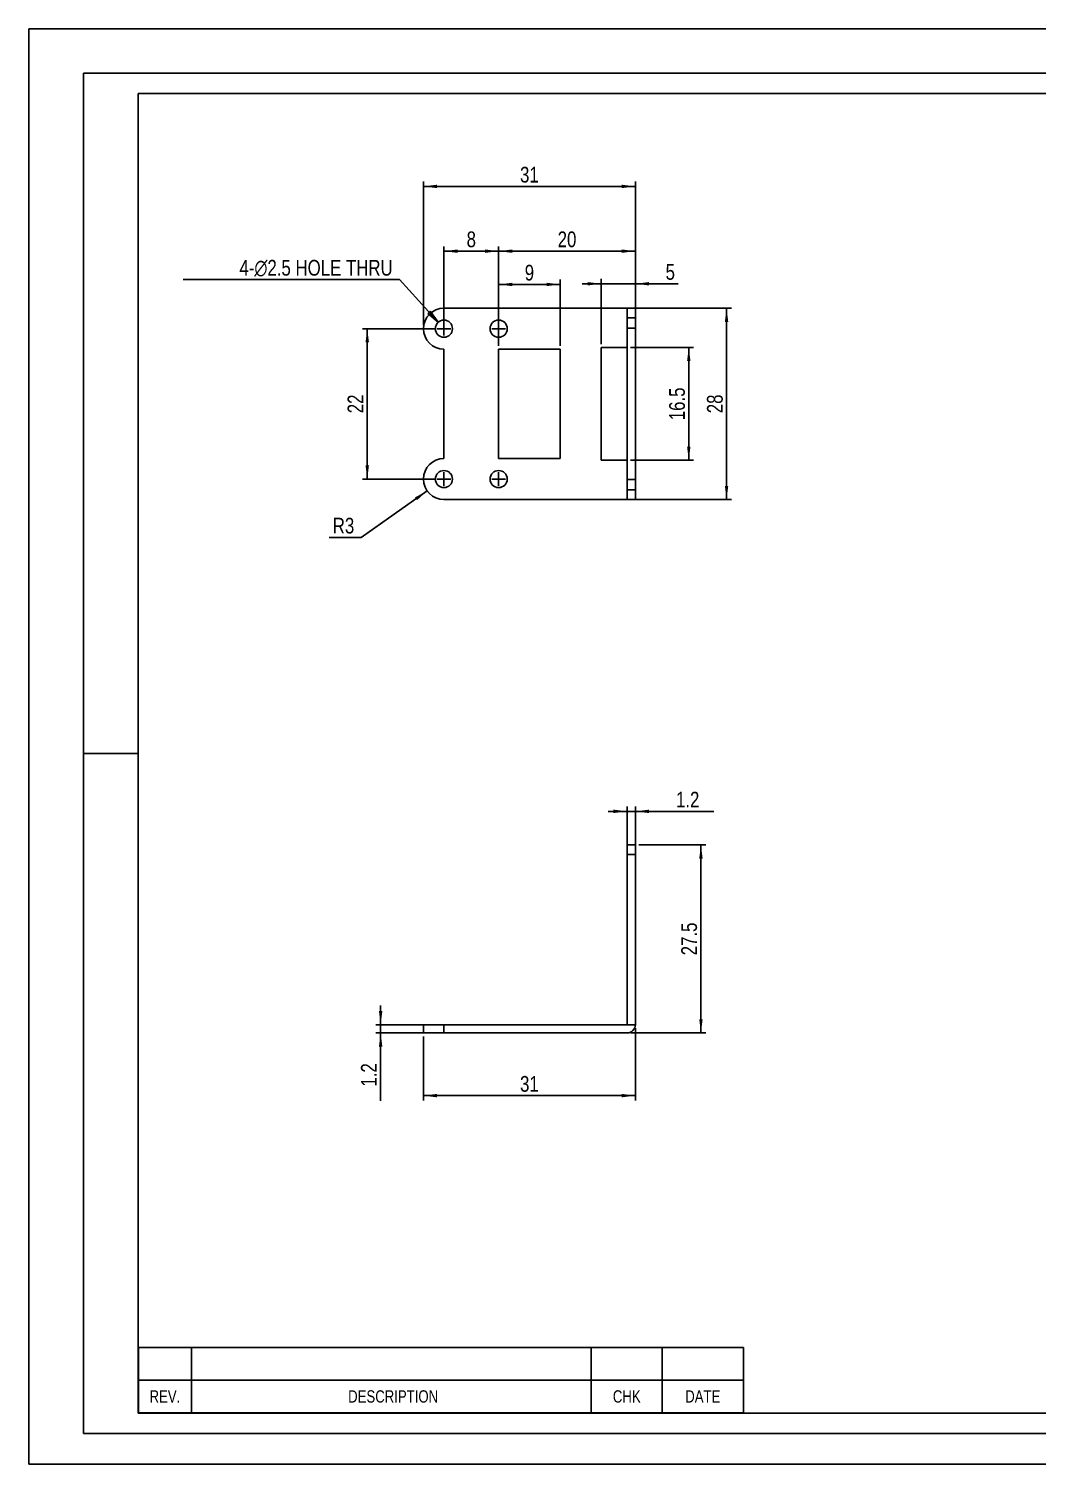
# Model space of a CAD drawing. Header units: millimetres. Extents: x 0 to 297, y 0 to 210.
# Drawn here: x 0 to 147.5, y 0 to 210 of the extents above; entities that cross this region are included whole.
import ezdxf

# ---------------------------------------------------------------- set-up
doc = ezdxf.new("R2010")
doc.units = ezdxf.units.MM
doc.header["$LTSCALE"] = 16.335
doc.linetypes.add('CENTER', pattern=[0.6, 0.375, -0.075, 0.075, -0.075])
doc.layers.get('0').update_dxf_attribs({"linetype": 'CONTINUOUS'})
doc.layers.add('02___PRT_ALL_AXES', color=7, linetype='CONTINUOUS')
doc.styles.get("Standard").update_dxf_attribs({"font": 'txt', "width": 0.8})
doc.dimstyles.new('DIMSTYLE_1', dxfattribs={"dimtxt": 2.3, "dimasz": 2, "dimexe": 0.7, "dimexo": 0.5, "dimgap": 0.575, "dimtad": 1, "dimdsep": 46, "dimtxsty": 'Standard', "dimblk": '_FILLED', "dimblk1": '_FILLED', "dimblk2": '_FILLED', "dimcen": 0.09, "dimazin": 2, "dimtp": 0.01, "dimtm": 0.01, "dimtfac": 1, "dimtofl": 0, "dimtmove": 0, "dimatfit": 3, "dimldrblk": '_FILLED', "dimfxl": 1, "dimtolj": 1, "dimarcsym": 0})
doc.dimstyles.new('DIMSTYLE_2', dxfattribs={"dimtxt": 2.3, "dimasz": 2, "dimexe": 0.7, "dimexo": 0.5, "dimtad": 1, "dimdsep": 46, "dimtxsty": 'Standard', "dimblk": '_FILLED', "dimblk1": '_FILLED', "dimblk2": '_FILLED', "dimcen": 0.09, "dimazin": 2, "dimtp": 0.01, "dimtm": 0.01, "dimtfac": 1, "dimtofl": 0, "dimtmove": 0, "dimatfit": 1, "dimldrblk": '_FILLED', "dimfxl": 1, "dimtolj": 1, "dimarcsym": 0})
doc.dimstyles.new('DIMSTYLE_3', dxfattribs={"dimtxt": 2.3, "dimasz": 2, "dimexe": 0.7, "dimexo": 0.5, "dimgap": 0.575, "dimtad": 1, "dimdsep": 46, "dimtxsty": 'Standard', "dimblk": '_FILLED', "dimblk1": '_FILLED', "dimblk2": '_FILLED', "dimcen": 0.09, "dimazin": 2, "dimtp": 0.01, "dimtm": 0.01, "dimtfac": 1, "dimtofl": 0, "dimtmove": 0, "dimatfit": 3, "dimldrblk": '_FILLED', "dimfxl": 1, "dimtolj": 1, "dimarcsym": 0})

# ---------------------------------------------------------------- blocks, each defined once
blk = doc.blocks.new('_FILLED')
at = {"color": 0, "linetype": 'ByBlock'}
blk.add_solid([(0, 0), (-1, 0.125), (-1, -0.125)], dxfattribs=at)
blk = doc.blocks.new('*D2')
at = {"color": 2, "linetype": 'Continuous', "transparency": 16777216}
for p, q in [((88.04, 169.12), (102.78, 169.12)), ((102.08, 169.12), (102.08, 155.12)), ((102.08, 141.12), (102.08, 155.12)), ((88.04, 141.12), (102.78, 141.12))]:
    blk.add_line(p, q, dxfattribs=at)
at = {"color": 2, "linetype": 'Continuous', "transparency": 16777216, "xscale": 2, "yscale": 2, "zscale": 2}
for p, rotation in [((102.08, 169.12), 90), ((102.08, 141.12), 270)]:
    blk.add_blockref('_FILLED', p, dxfattribs=dict(at, rotation=rotation))
at = {"color": 2, "linetype": 'Continuous', "transparency": 16777216, "insert": (99.21, 155.12), "char_height": 2.3, "width": 3.68, "attachment_point": 2, "rotation": 90, "line_spacing_factor": 0.9}
blk.add_mtext('28', dxfattribs=at)
blk = doc.blocks.new('_CLOSED')
at = {"color": 0, "linetype": 'ByBlock'}
for p, q in [((0, 0), (-1, 0.125)), ((-1, 0.125), (-1, -0.125)), ((-1, -0.125), (0, 0)), ((-1, 0), (0, 0))]:
    blk.add_line(p, q, dxfattribs=at)
blk = doc.blocks.new('*D3')
at = {"color": 2, "linetype": 'Continuous', "transparency": 16777216}
for p, q in [((54.24, 173.3), (22.57, 173.3)), ((22.57, 173.3), (54.24, 173.3)), ((59.9, 167.05), (54.24, 173.3))]:
    blk.add_line(p, q, dxfattribs=at)
at = {"color": 2, "linetype": 'Continuous', "transparency": 16777216, "xscale": 2, "yscale": 2, "zscale": 2, "rotation": 312.1595822084}
blk.add_blockref('_CLOSED', (59.9, 167.05), dxfattribs=at)
at = {"color": 2, "linetype": 'Continuous', "transparency": 16777216, "insert": (53.24, 176.18), "char_height": 2.3, "width": 30.6667, "attachment_point": 3, "line_spacing_factor": 0.9}
blk.add_mtext('4-\\fgdt;{\\fgdt;n}\\ftxt;2.5 HOLE THRU', dxfattribs=at)
blk = doc.blocks.new('*D4')
at = {"color": 2, "linetype": 'Continuous', "transparency": 16777216}
for p, q in [((60.74, 167.15), (60.74, 178.16)), ((60.74, 177.46), (64.74, 177.46)), ((68.74, 177.46), (64.74, 177.46)), ((68.74, 167.26), (68.74, 178.16))]:
    blk.add_line(p, q, dxfattribs=at)
at = {"color": 2, "linetype": 'Continuous', "transparency": 16777216, "xscale": 2, "yscale": 2, "zscale": 2, "rotation": 180}
blk.add_blockref('_FILLED', (60.74, 177.46), dxfattribs=at)
at = {"color": 2, "linetype": 'Continuous', "transparency": 16777216, "xscale": 2, "yscale": 2, "zscale": 2}
blk.add_blockref('_FILLED', (68.74, 177.46), dxfattribs=at)
at = {"color": 2, "linetype": 'Continuous', "transparency": 16777216, "insert": (64.74, 180.34), "char_height": 2.3, "width": 1.84, "attachment_point": 2, "line_spacing_factor": 0.9}
blk.add_mtext('8', dxfattribs=at)
blk = doc.blocks.new('*D5')
at = {"color": 2, "linetype": 'Continuous', "transparency": 16777216}
for p, q in [((59.38, 166.12), (48.82, 166.12)), ((49.52, 166.12), (49.52, 155.12)), ((49.52, 144.12), (49.52, 155.12)), ((59.49, 144.12), (48.82, 144.12))]:
    blk.add_line(p, q, dxfattribs=at)
at = {"color": 2, "linetype": 'Continuous', "transparency": 16777216, "xscale": 2, "yscale": 2, "zscale": 2}
for p, rotation in [((49.52, 166.12), 90), ((49.52, 144.12), 270)]:
    blk.add_blockref('_FILLED', p, dxfattribs=dict(at, rotation=rotation))
at = {"color": 2, "linetype": 'Continuous', "transparency": 16777216, "insert": (46.64, 155.12), "char_height": 2.3, "width": 3.68, "attachment_point": 2, "rotation": 90, "line_spacing_factor": 0.9}
blk.add_mtext('22', dxfattribs=at)
blk = doc.blocks.new('*D6')
at = {"color": 2, "linetype": 'Continuous', "transparency": 16777216}
for p, q in [((68.74, 167.38), (68.74, 178.16)), ((68.74, 177.46), (78.74, 177.46)), ((88.74, 177.46), (78.74, 177.46)), ((88.74, 169.62), (88.74, 178.16))]:
    blk.add_line(p, q, dxfattribs=at)
at = {"color": 2, "linetype": 'Continuous', "transparency": 16777216, "xscale": 2, "yscale": 2, "zscale": 2, "rotation": 180}
blk.add_blockref('_FILLED', (68.74, 177.46), dxfattribs=at)
at = {"color": 2, "linetype": 'Continuous', "transparency": 16777216, "xscale": 2, "yscale": 2, "zscale": 2}
blk.add_blockref('_FILLED', (88.74, 177.46), dxfattribs=at)
at = {"color": 2, "linetype": 'Continuous', "transparency": 16777216, "insert": (78.74, 180.34), "char_height": 2.3, "width": 3.68, "attachment_point": 2, "line_spacing_factor": 0.9}
blk.add_mtext('20', dxfattribs=at)
blk = doc.blocks.new('*D7')
at = {"color": 2, "linetype": 'Continuous', "transparency": 16777216}
for p, q in [((87.54, 95.51), (84.74, 95.51)), ((84.74, 95.51), (88.14, 95.51)), ((87.54, 89.68), (87.54, 96.21)), ((100.2, 95.51), (88.14, 95.51)), ((88.74, 89.68), (88.74, 96.21)), ((88.74, 95.51), (100.2, 95.51))]:
    blk.add_line(p, q, dxfattribs=at)
at = {"color": 2, "linetype": 'Continuous', "transparency": 16777216, "xscale": 2, "yscale": 2, "zscale": 2}
blk.add_blockref('_FILLED', (87.54, 95.51), dxfattribs=at)
at = {"color": 2, "linetype": 'Continuous', "transparency": 16777216, "xscale": 2, "yscale": 2, "zscale": 2, "rotation": 180}
blk.add_blockref('_FILLED', (88.74, 95.51), dxfattribs=at)
at = {"color": 2, "linetype": 'Continuous', "transparency": 16777216, "insert": (94.68, 98.38), "char_height": 2.3, "width": 5.52, "attachment_point": 1, "line_spacing_factor": 0.9}
blk.add_mtext('1.2', dxfattribs=at)
blk = doc.blocks.new('*D8')
at = {"color": 2, "linetype": 'Continuous', "transparency": 16777216}
for p, q in [((51.48, 64.3), (51.48, 67.1)), ((51.48, 67.1), (51.48, 63.7)), ((60.24, 64.3), (50.78, 64.3)), ((60.24, 63.1), (50.78, 63.1)), ((51.48, 53.15), (51.48, 63.7)), ((51.48, 63.1), (51.48, 53.15))]:
    blk.add_line(p, q, dxfattribs=at)
at = {"color": 2, "linetype": 'Continuous', "transparency": 16777216, "xscale": 2, "yscale": 2, "zscale": 2}
for p, rotation in [((51.48, 64.3), 270), ((51.48, 63.1), 90)]:
    blk.add_blockref('_FILLED', p, dxfattribs=dict(at, rotation=rotation))
at = {"color": 2, "linetype": 'Continuous', "transparency": 16777216, "insert": (48.6, 58.67), "char_height": 2.3, "width": 5.52, "attachment_point": 3, "rotation": 90, "line_spacing_factor": 0.9}
blk.add_mtext('1.2', dxfattribs=at)
blk = doc.blocks.new('*D9')
at = {"color": 2, "linetype": 'Continuous', "transparency": 16777216}
for p, q in [((88.74, 63.8), (88.74, 53.23)), ((57.74, 62.6), (57.74, 53.23)), ((57.74, 53.93), (73.24, 53.93)), ((88.74, 53.93), (73.24, 53.93))]:
    blk.add_line(p, q, dxfattribs=at)
at = {"color": 2, "linetype": 'Continuous', "transparency": 16777216, "xscale": 2, "yscale": 2, "zscale": 2, "rotation": 180}
blk.add_blockref('_FILLED', (57.74, 53.93), dxfattribs=at)
at = {"color": 2, "linetype": 'Continuous', "transparency": 16777216, "xscale": 2, "yscale": 2, "zscale": 2}
blk.add_blockref('_FILLED', (88.74, 53.93), dxfattribs=at)
at = {"color": 2, "linetype": 'Continuous', "transparency": 16777216, "insert": (73.24, 56.8), "char_height": 2.3, "width": 3.68, "attachment_point": 2, "line_spacing_factor": 0.9}
blk.add_mtext('31', dxfattribs=at)
blk = doc.blocks.new('*D10')
at = {"color": 2, "linetype": 'Continuous', "transparency": 16777216}
for p, q in [((89.24, 90.6), (99.03, 90.6)), ((98.33, 90.6), (98.33, 76.85)), ((98.33, 63.1), (98.33, 76.85)), ((88.04, 63.1), (99.03, 63.1))]:
    blk.add_line(p, q, dxfattribs=at)
at = {"color": 2, "linetype": 'Continuous', "transparency": 16777216, "xscale": 2, "yscale": 2, "zscale": 2}
for p, rotation in [((98.33, 90.6), 90), ((98.33, 63.1), 270)]:
    blk.add_blockref('_FILLED', p, dxfattribs=dict(at, rotation=rotation))
at = {"color": 2, "linetype": 'Continuous', "transparency": 16777216, "insert": (95.45, 76.85), "char_height": 2.3, "width": 7.36, "attachment_point": 2, "rotation": 90, "line_spacing_factor": 0.9}
blk.add_mtext('27.5', dxfattribs=at)
blk = doc.blocks.new('*D15')
at = {"color": 2, "linetype": 'Continuous', "transparency": 16777216}
for p, q in [((68.74, 163.62), (68.74, 173.29)), ((68.74, 172.59), (73.24, 172.59)), ((77.74, 172.59), (73.24, 172.59)), ((77.74, 163.62), (77.74, 173.29))]:
    blk.add_line(p, q, dxfattribs=at)
at = {"color": 2, "linetype": 'Continuous', "transparency": 16777216, "xscale": 2, "yscale": 2, "zscale": 2, "rotation": 180}
blk.add_blockref('_FILLED', (68.74, 172.59), dxfattribs=at)
at = {"color": 2, "linetype": 'Continuous', "transparency": 16777216, "xscale": 2, "yscale": 2, "zscale": 2}
blk.add_blockref('_FILLED', (77.74, 172.59), dxfattribs=at)
at = {"color": 2, "linetype": 'Continuous', "transparency": 16777216, "insert": (73.24, 175.46), "char_height": 2.3, "width": 1.84, "attachment_point": 2, "line_spacing_factor": 0.9}
blk.add_mtext('9', dxfattribs=at)
blk = doc.blocks.new('*D16')
at = {"color": 2, "linetype": 'Continuous', "transparency": 16777216}
for p, q in [((83.74, 172.69), (80.94, 172.69)), ((80.94, 172.69), (86.24, 172.69)), ((83.74, 163.87), (83.74, 173.39)), ((95, 172.69), (86.24, 172.69)), ((88.74, 166.7), (88.74, 173.39)), ((88.74, 172.69), (95, 172.69))]:
    blk.add_line(p, q, dxfattribs=at)
at = {"color": 2, "linetype": 'Continuous', "transparency": 16777216, "xscale": 2, "yscale": 2, "zscale": 2}
blk.add_blockref('_FILLED', (83.74, 172.69), dxfattribs=at)
at = {"color": 2, "linetype": 'Continuous', "transparency": 16777216, "xscale": 2, "yscale": 2, "zscale": 2, "rotation": 180}
blk.add_blockref('_FILLED', (88.74, 172.69), dxfattribs=at)
at = {"color": 2, "linetype": 'Continuous', "transparency": 16777216, "insert": (93.16, 175.57), "char_height": 2.3, "width": 1.84, "attachment_point": 1, "line_spacing_factor": 0.9}
blk.add_mtext('5', dxfattribs=at)
blk = doc.blocks.new('*D17')
at = {"color": 2, "linetype": 'Continuous', "transparency": 16777216}
for p, q in [((57.74, 166.62), (57.74, 187.63)), ((57.74, 186.93), (73.24, 186.93)), ((88.74, 186.93), (73.24, 186.93)), ((88.74, 169.62), (88.74, 187.63))]:
    blk.add_line(p, q, dxfattribs=at)
at = {"color": 2, "linetype": 'Continuous', "transparency": 16777216, "xscale": 2, "yscale": 2, "zscale": 2, "rotation": 180}
blk.add_blockref('_FILLED', (57.74, 186.93), dxfattribs=at)
at = {"color": 2, "linetype": 'Continuous', "transparency": 16777216, "xscale": 2, "yscale": 2, "zscale": 2}
blk.add_blockref('_FILLED', (88.74, 186.93), dxfattribs=at)
at = {"color": 2, "linetype": 'Continuous', "transparency": 16777216, "insert": (73.24, 189.8), "char_height": 2.3, "width": 3.68, "attachment_point": 2, "line_spacing_factor": 0.9}
blk.add_mtext('31', dxfattribs=at)
blk = doc.blocks.new('*D22')
at = {"color": 2, "linetype": 'Continuous', "transparency": 16777216}
for p, q in [((58.29, 142.39), (48.62, 135.59)), ((48.62, 135.59), (43.94, 135.59))]:
    blk.add_line(p, q, dxfattribs=at)
at = {"color": 2, "linetype": 'Continuous', "transparency": 16777216, "xscale": 2, "yscale": 2, "zscale": 2, "rotation": 35.1528990206}
blk.add_blockref('_FILLED', (58.29, 142.39), dxfattribs=at)
at = {"color": 2, "linetype": 'Continuous', "transparency": 16777216, "insert": (47.62, 138.46), "char_height": 2.3, "width": 3.68, "attachment_point": 3, "line_spacing_factor": 0.9}
blk.add_mtext('R3', dxfattribs=at)
blk = doc.blocks.new('*D23')
at = {"color": 2, "linetype": 'Continuous', "transparency": 16777216}
for p, q in [((88.04, 163.37), (97.25, 163.37)), ((96.55, 163.37), (96.55, 155.12)), ((96.55, 146.87), (96.55, 155.12)), ((88.04, 146.87), (97.25, 146.87))]:
    blk.add_line(p, q, dxfattribs=at)
at = {"color": 2, "linetype": 'Continuous', "transparency": 16777216, "xscale": 2, "yscale": 2, "zscale": 2}
for p, rotation in [((96.55, 163.37), 90), ((96.55, 146.87), 270)]:
    blk.add_blockref('_FILLED', p, dxfattribs=dict(at, rotation=rotation))
at = {"color": 2, "linetype": 'Continuous', "transparency": 16777216, "insert": (93.68, 155.12), "char_height": 2.3, "width": 7.36, "attachment_point": 2, "rotation": 90, "line_spacing_factor": 0.9}
blk.add_mtext('16.5', dxfattribs=at)
blk = doc.blocks.new('*T25')
at = {"color": 2, "linetype": 'Continuous'}
for p, q in [((0, 0), (0, 9.53)), ((0, 9.53), (88.5, 9.53)), ((7.75, 0), (7.75, 9.53)), ((66.25, 0), (66.25, 9.53)), ((76.62, 0), (76.62, 9.53)), ((88.5, 0), (88.5, 9.53)), ((0, 4.77), (88.5, 4.77)), ((0, 0), (88.5, 0))]:
    blk.add_line(p, q, dxfattribs=at)
at = {"color": 7, "linetype": 'Continuous', "char_height": 1.8, "attachment_point": 2, "line_spacing_factor": 0.9}
for s, insert, width in [('REV.', (3.88, 3.28), 11.52), (' DESCRIPTION', (37, 3.28), 34.56), ('CHK', (71.44, 3.28), 8.64), ('DATE', (82.56, 3.28), 11.52)]:
    blk.add_mtext(s, dxfattribs=dict(at, insert=insert, width=width))

msp = doc.modelspace()

# ---------------------------------------------------------------- linework, layer by layer
at = {"color": 7, "linetype": 'Continuous'}
for p, q in [((0, 210), (0, 0)), ((0, 210), (297, 210)), ((8, 203.5), (8, 4.5)), ((293, 203.5), (8, 203.5)), ((60.74, 169.12), (88.74, 169.12)), ((87.54, 141.12), (87.54, 169.12)), ((88.74, 169.12), (88.74, 141.12)), ((88.74, 167.701), (87.54, 167.701)), ((87.54, 166.203), (88.74, 166.203)), ((60.74, 147.12), (60.74, 163.12)), ((68.74, 163.12), (68.74, 147.12)), ((77.74, 163.12), (68.74, 163.12)), ((77.74, 147.12), (77.74, 163.12)), ((87.54, 163.37), (83.74, 163.37)), ((83.74, 163.37), (83.74, 146.87)), ((68.74, 147.12), (77.74, 147.12)), ((83.74, 146.87), (87.54, 146.87)), ((88.74, 144.037), (87.54, 144.037)), ((88.74, 141.12), (60.74, 141.12)), ((87.54, 142.539), (88.74, 142.539)), ((8, 104), (16, 104)), ((88.74, 90.598), (87.54, 90.598)), ((87.54, 64.298), (87.54, 90.598)), ((88.74, 90.598), (88.74, 64.298)), ((87.54, 89.184), (88.74, 89.184)), ((57.74, 64.298), (57.74, 63.098)), ((57.74, 64.298), (88.74, 64.298)), ((87.54, 63.098), (57.74, 63.098)), ((60.74, 63.098), (60.74, 64.298)), ((8, 4.5), (293, 4.5)), ((0, 0), (297, 0))]:
    msp.add_line(p, q, dxfattribs=at)
at = {"color": 1, "linetype": 'Continuous'}
for p, q in [((16, 200.5), (16, 7.5)), ((290, 200.5), (16, 200.5)), ((16, 7.5), (290, 7.5))]:
    msp.add_line(p, q, dxfattribs=at)
at = {"color": 7, "linetype": 'Continuous'}
for centre in [(60.74, 166.12), (68.74, 166.12), (60.74, 144.12), (68.74, 144.12)]:
    msp.add_circle(centre, 1.25, dxfattribs=at)
for centre, radius, start, end in [((60.74, 166.12), 3, 90, 270), ((60.74, 144.12), 3, 90, 270), ((87.54, 64.298), 1.2, 270, 360)]:
    msp.add_arc(centre, radius, start, end, dxfattribs=at)
at = {"layer": '02___PRT_ALL_AXES', "color": 7, "linetype": 'CENTER'}
for p, q in [((60.74, 166.12), (59.74, 166.12)), ((60.74, 166.12), (60.74, 167.12)), ((60.74, 166.12), (60.74, 165.12)), ((60.74, 166.12), (61.74, 166.12)), ((68.74, 166.12), (67.74, 166.12)), ((68.74, 166.12), (68.74, 167.12)), ((68.74, 166.12), (68.74, 165.12)), ((68.74, 166.12), (69.74, 166.12)), ((60.74, 144.12), (60.74, 145.12)), ((68.74, 144.12), (68.74, 145.12)), ((60.74, 144.12), (59.74, 144.12)), ((60.74, 144.12), (60.74, 143.12)), ((60.74, 144.12), (61.74, 144.12)), ((68.74, 144.12), (67.74, 144.12)), ((68.74, 144.12), (69.74, 144.12)), ((68.74, 144.12), (68.74, 143.12))]:
    msp.add_line(p, q, dxfattribs=at)

# ---------------------------------------------------------------- block references
msp.add_blockref('*T25', (16.042, 7.546))

# ---------------------------------------------------------------- dimensions: what is measured, and where the dimension line sits
at = {"color": 2, "linetype": 'Continuous'}
for base, p1, p2, angle, picture, middle in [((57.74, 186.926), (88.74, 169.12), (57.74, 166.12), 180, '*D17', (73.01, 186.926)), ((60.74, 177.465), (68.74, 166.758), (60.74, 166.649), 180, '*D4', (64.74, 177.465)), ((68.74, 177.465), (88.74, 169.12), (68.74, 166.88), 180, '*D6', (78.74, 177.465)), ((102.082, 141.12), (87.54, 169.12), (87.54, 141.12), 270, '*D2', (102.082, 155.178)), ((49.517, 144.12), (59.878, 166.12), (59.987, 144.12), 270, '*D5', (49.517, 155.12)), ((96.554, 146.87), (87.54, 163.37), (87.54, 146.87), 270, '*D23', (96.554, 155.408)), ((98.328, 63.098), (88.74, 90.598), (87.54, 63.098), 270, '*D10', (98.328, 76.906)), ((51.476, 63.098), (60.74, 64.298), (60.74, 63.098), 270, '*D8', (51.476, 56.143))]:
    dim = msp.add_linear_dim(base=base, p1=p1, p2=p2, angle=angle, dimstyle='DIMSTYLE_1', dxfattribs=at)
    dim.commit()
    dim.dimension.update_dxf_attribs({"geometry": picture, "text_midpoint": middle, "dimtype": 160})
dim = msp.add_diameter_dim_2p(p1=(59.901, 167.047), p2=(61.579, 165.194), text='4-%%c<> HOLE THRU', dimstyle='DIMSTYLE_2', override={"dimtih": 1, "dimtoh": 1, "dimpost": '<>', "dimblk1": 'CLOSED', "dimblk2": 'CLOSED', "dimsah": 1}, dxfattribs=at)
dim.commit()
dim.dimension.update_dxf_attribs({"geometry": '*D3', "text_midpoint": (37.904, 175.027), "dimtype": 163})
for base, p1, p2, picture, middle in [((77.74, 172.587), (68.74, 163.12), (77.74, 163.12), '*D15', (73.24, 172.587)), ((88.74, 172.694), (83.74, 163.37), (88.74, 166.203), '*D16', (94.14, 172.694)), ((88.74, 95.505), (87.54, 89.184), (88.74, 89.184), '*D7', (97.674, 95.505)), ((88.74, 53.929), (57.74, 63.098), (88.74, 64.298), '*D9', (73.01, 53.929))]:
    dim = msp.add_linear_dim(base=base, p1=p1, p2=p2, dimstyle='DIMSTYLE_1', dxfattribs=at)
    dim.commit()
    dim.dimension.update_dxf_attribs({"geometry": picture, "text_midpoint": middle, "dimtype": 160})
dim = msp.add_radius_dim(center=(60.74, 144.12), mpoint=(58.287, 142.393), text='R<>', dimstyle='DIMSTYLE_3', override={"dimtih": 1, "dimtoh": 1, "dimpost": '<>'}, dxfattribs=at)
dim.commit()
dim.dimension.update_dxf_attribs({"geometry": '*D22', "text_midpoint": (45.785, 137.314), "dimtype": 164})

doc.saveas('drawing.dxf')
